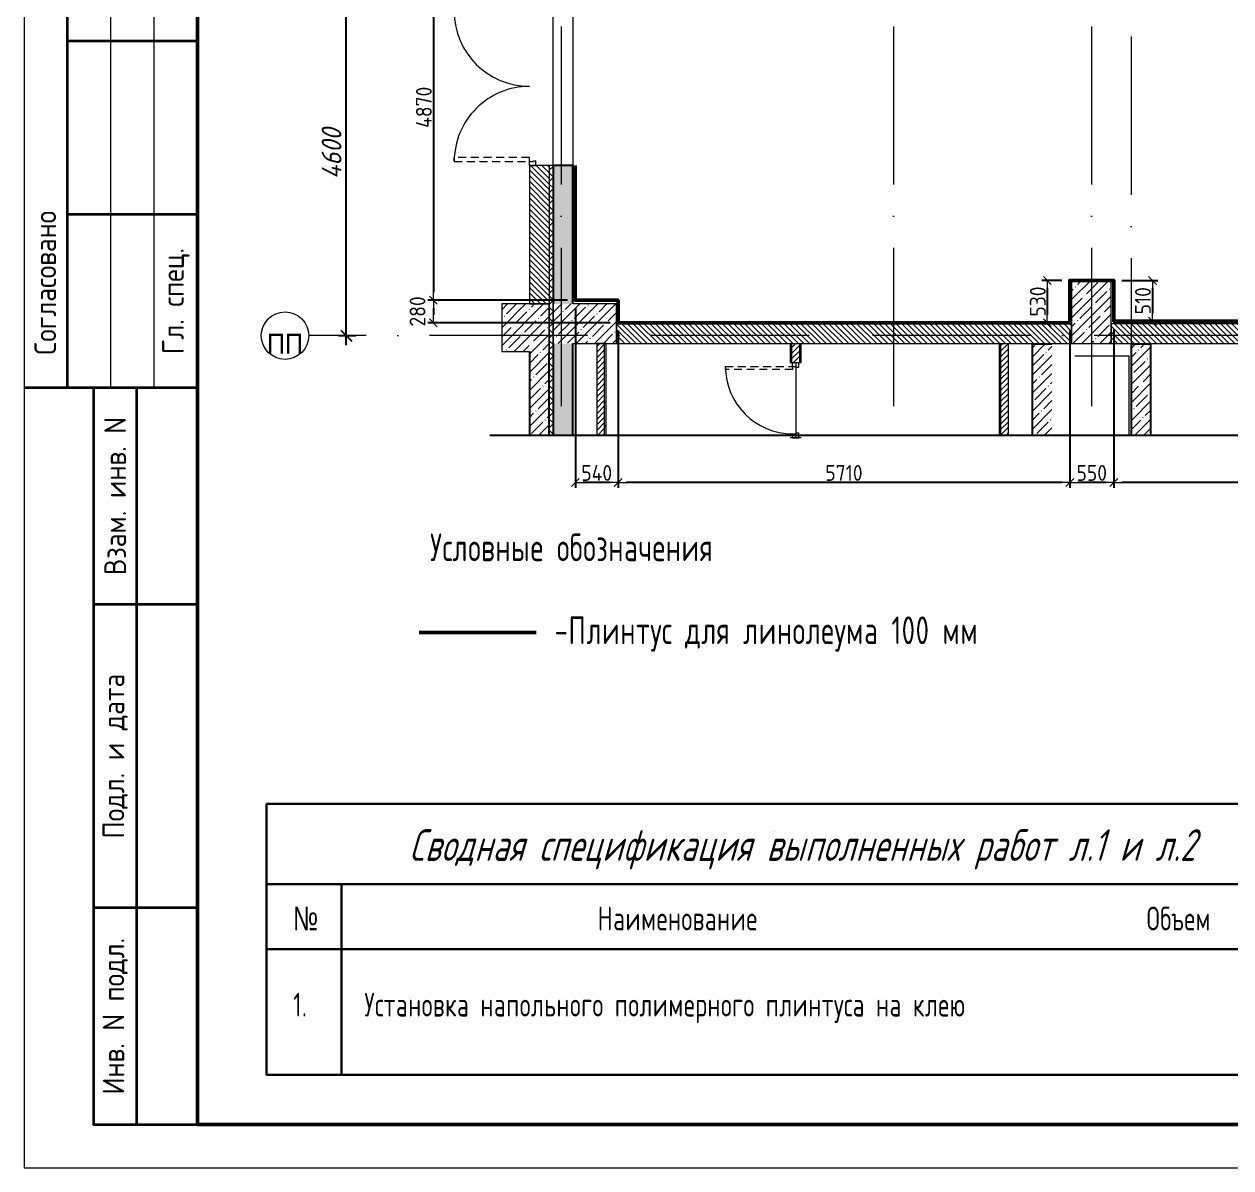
# Model space of a CAD drawing. Header units: millimetres. Extents: x 5993 to 95364, y 94667 to 143522.
# Drawn here: x 5993 to 21238, y 94667 to 109122 of the extents above; entities that cross this region are included whole.
import ezdxf
from ezdxf.enums import TextEntityAlignment as Align

# ---------------------------------------------------------------- set-up
doc = ezdxf.new("R2010")
doc.units = ezdxf.units.MM
doc.linetypes.add('200_ШТРИХ__ш1_п0_6_', pattern=[160, 100, -60])
doc.linetypes.add('50_200_ШТРИХ_1Т_ш5_п1_п1_', pattern=[1400, 1000, -200, 0, -200])
for name, color, linetype, lineweight in [('A-ANNO-DIMS', 7, 'Continuous', 9), ('A-DOOR', 7, 'Continuous', 9), ('A-DOOR-1', 7, '200_ШТРИХ__ш1_п0_6_', 9), ('A-DOOR-FRAM', 7, 'Continuous', 13), ('A-GENM', 7, 'Continuous', 9), ('A-WALL', 7, 'Continuous', 5), ('A-WALL-1', 7, 'Continuous', 50), ('A-WALL-2', 7, 'Continuous', 13), ('A-WALL-FNSH-1', 7, 'Continuous', 5), ('I-WALL', 7, 'Continuous', 5), ('S-COLS', 7, 'Continuous', 9), ('S-COLS-1', 7, 'Continuous', 5), ('Оси', 253, 'Continuous', 15), ('Оси-4', 7, 'Continuous', 20), ('Оси-5', 7, '50_200_ШТРИХ_1Т_ш5_п1_п1_', 9), ('Размеры', 7, 'Continuous', 15)]:
    doc.layers.add(name, color=color, linetype=linetype, lineweight=lineweight)
doc.layers.add('A-FLOR-1', color=7, linetype='Continuous', lineweight=5, true_color=0xc0c0c0)
doc.layers.add('I-WALL-1', color=7, linetype='Continuous', lineweight=5, true_color=0x56bc34)
doc.layers.add('Условные обозначения', color=90, linetype='Continuous')
doc.styles.add('Arial', font='arial.ttf', dxfattribs={"width": 0.9, "height": 500})
doc.styles.add('ISOCPEUR_I_3', font='isocpeui.ttf', dxfattribs={"width": 0.9, "height": 250})
doc.styles.get("Standard").update_dxf_attribs({"font": 'arial.ttf'})
doc.styles.add('СПДС', font='isocpeur.ttf', dxfattribs={"width": 0.9})
doc.dimstyles.new('ISO-2_0_0_9К_СРЕДНИЙ', dxfattribs={"dimscale": 304.8, "dimtxt": 199.196235, "dimasz": 0.459318, "dimexe": 0.393701, "dimexo": 0, "dimgap": 0, "dimtad": 1, "dimdec": 0, "dimrnd": 5, "dimzin": 0, "dimdsep": 46, "dimtxsty": 'ISOCPEUR_I_3', "dimblk1": 'OBLIQUE', "dimblk2": 'OBLIQUE', "dimsah": 1, "dimcen": 0.09, "dimdle": 0.393701, "dimazin": 0, "dimtfac": 1, "dimtdec": 4, "dimtix": 1, "dimtmove": 0, "dimatfit": 3, "dimfxl": 1, "dimtvp": 1, "dimtolj": 1, "dimtzin": 0, "dimarcsym": 2})
doc.dimstyles.new('Размера А3', dxfattribs={"dimtxt": 200, "dimasz": 100, "dimexe": 70, "dimexo": 100, "dimgap": 20, "dimtad": 1, "dimdec": 0, "dimrnd": 10, "dimzin": 0, "dimdsep": 46, "dimtxsty": 'СПДС', "dimblk": 'ARROWHEAD_6', "dimcen": 1, "dimclrd": 256, "dimclre": 256, "dimclrt": 256, "dimazin": 0, "dimtfac": 1, "dimtdec": 0, "dimtmove": 2, "dimatfit": 3, "dimfxl": 1, "dimtolj": 1, "dimtzin": 0, "dimarcsym": 0})
pattern_1 = [(45, (-37523.43, 35204.28), (-114.04925, 114.04925), []), (45, (-37409.38, 35204.28), (-114.04925, 114.04925), [201.612, -40.322, 3.353, -36.97])]
pattern_2 = [(45, (-37523.426, 35204.275), (-35.35534, 35.35534), [])]
pattern_3 = [(0, (-37523.426, 35204.275), (203.2, 50.8), [3.353, -149.047, 3.353, -149.047, -812.8]), (0, (-37523.426, 35204.275), (203.2, 50.8), [-304.8, 3.353, -301.447, 3.353, -149.047, -355.6]), (0, (-37523.426, 35204.275), (203.2, 50.8), [-762, 3.353, -98.247, 3.353, -250.647]), (120, (-37447.226, 35229.675), (-145.59409, 150.576362), [3.353, -149.047, 3.353, -149.047, -812.8]), (120, (-37447.226, 35229.675), (-145.59409, 150.576362), [-304.8, 3.353, -301.447, 3.353, -149.047, -355.6]), (120, (-37447.226, 35229.675), (-145.59409, 150.576362), [-762, 3.353, -98.247, 3.353, -250.647]), (240, (-37421.826, 35331.275), (-57.60591, -201.376362), [3.353, -149.047, 3.353, -149.047, -812.8]), (240, (-37421.826, 35331.275), (-57.60591, -201.376362), [-304.8, 3.353, -301.447, 3.353, -149.047, -355.6]), (240, (-37421.826, 35331.275), (-57.60591, -201.376362), [-762, 3.353, -98.247, 3.353, -250.647])]
pattern_4 = [(135, (-37523.426, 35204.275), (-35.35534, -35.35534), [])]

# ---------------------------------------------------------------- blocks, each defined once
blk = doc.blocks.new('110_Дверь_СКБ_2Ст - СОШ_Д-22_1_Дв_2000x2100h_Физкультурный зал_ Зал для хореографии_ Снарядная_ Инвентарная-25959583-АР1_Маркировочный план 1 этажа копия 1')
at = {"layer": 'A-DOOR'}
for centre, start, end in [((-937.5, 125), 360, 90), ((962.5, 125), 90, 180)]:
    blk.add_arc(centre, 950, start, end, dxfattribs=at)
at = {"layer": 'A-DOOR-1'}
for p, q in [((-937.5, 1075), (-887.5, 1075)), ((-937.5, 1075), (-937.5, 125)), ((-887.5, 125), (-887.5, 1075)), ((962.5, 1075), (912.5, 1075)), ((912.5, 125), (912.5, 1075)), ((962.5, 1075), (962.5, 125)), ((-937.5, 125), (-887.5, 125)), ((962.5, 125), (912.5, 125))]:
    blk.add_line(p, q, dxfattribs=at)
at = {"layer": 'A-DOOR-FRAM'}
for p, q in [((-987.5, 125), (-987.5, 45)), ((-987.5, 125), (-937.5, 125)), ((-987.5, 45), (-927.5, 45)), ((-937.5, 125), (-937.5, 75)), ((-927.5, 75), (-937.5, 75)), ((-927.5, 75), (-927.5, 45)), ((952.5, 75), (952.5, 45)), ((962.5, 75), (952.5, 75)), ((952.5, 45), (1012.5, 45)), ((962.5, 125), (962.5, 75)), ((962.5, 125), (1012.5, 125)), ((1012.5, 125), (1012.5, 45))]:
    blk.add_line(p, q, dxfattribs=at)
blk = doc.blocks.new('110_Дверь_СКБ_1Ст1 - СОШ_Д-24_Дв_950x2100h_С_У и душ в комнате инструктора_ С_У медблока_ С_У персонала пищеблок-25939817-АР1_Маркировочный план 1 этажа копия 1')
at = {"layer": 'A-DOOR'}
blk.add_arc((437.5, 40), 850, 90, 180, dxfattribs=at)
at = {"layer": 'A-DOOR-1'}
for p, q in [((437.5, 890), (397.5, 890)), ((397.5, 40), (397.5, 890)), ((437.5, 890), (437.5, 40)), ((437.5, 40), (397.5, 40))]:
    blk.add_line(p, q, dxfattribs=at)
at = {"layer": 'A-DOOR-FRAM'}
for p, q in [((-462.5, 40), (-462.5, -40)), ((-462.5, 40), (-412.5, 40)), ((-412.5, 40), (-412.5, 0)), ((-402.5, 0), (-412.5, 0)), ((-402.5, 0), (-402.5, -40)), ((427.5, 0), (427.5, -40)), ((437.5, 0), (427.5, 0)), ((437.5, 40), (437.5, 0)), ((437.5, 40), (487.5, 40)), ((487.5, 40), (487.5, -40)), ((-462.5, -40), (-402.5, -40)), ((427.5, -40), (487.5, -40))]:
    blk.add_line(p, q, dxfattribs=at)
blk = doc.blocks.new('АР_Перемычка1 - АР_Перемычка-25959567-АР1_Маркировочный план 1 этажа копия 1')
at = {"layer": 'A-GENM'}
blk.add_line((-400, -125), (-393, -125), dxfattribs=at)
blk = doc.blocks.new('Ось сетки - Круг_Ø6_00__ISO-2_5_0_9K_-17386508-АР1_Маркировочный план 1 этажа копия 1')
at = {"layer": 'Оси-4'}
blk.add_circle((0, 0), 3, dxfattribs=at)
blk = doc.blocks.new('_Oblique')
at = {"color": 0, "linetype": 'ByBlock', "lineweight": -2}
blk.add_line((-0.5, -0.5), (0.5, 0.5), dxfattribs=at)
blk = doc.blocks.new('*D4080')
at = {"layer": 'A-ANNO-DIMS', "color": 0, "lineweight": -2, "transparency": 16777216}
for p, q in [((9964, 109785), (10183, 109785)), ((10063, 105065), (10063, 109905)), ((9964, 105185), (10183, 105185))]:
    blk.add_line(p, q, dxfattribs=at)
at = {"layer": 'Defpoints', "color": 0, "lineweight": -2, "transparency": 16777216}
for p in [(9964, 109785), (10063, 109785), (9964, 105185)]:
    blk.add_point(p, dxfattribs=at)
at = {"layer": 'A-ANNO-DIMS', "color": 0, "lineweight": -2, "transparency": 16777216, "xscale": 140, "yscale": 140, "zscale": 140}
for p, rotation in [((10063, 109785), 90), ((10063, 105185), 270)]:
    blk.add_blockref('_Oblique', p, dxfattribs=dict(at, rotation=rotation))
at = {"layer": 'A-ANNO-DIMS', "color": 0, "transparency": 16777216, "insert": (9877, 107485), "char_height": 250, "attachment_point": 5, "rotation": 90, "style": 'ISOCPEUR_I_3'}
blk.add_mtext('\\A1;4600', dxfattribs=at)
blk = doc.blocks.new('*U61')
at = {"lineweight": 0}
blk.add_lwpolyline([(-415, -5), (5, -5), (5, 292), (-415, 292)], close=True, dxfattribs=at)
at = {"color": 0, "linetype": 'Continuous', "lineweight": 50}
blk.add_lwpolyline([(-395, 287), (0, 287), (0, 0), (-395, 0)], close=True, dxfattribs=at)
at = {"lineweight": 35}
for points in [[(-410, 85), (-410, 150)], [(-395, 125), (-410, 125)], [(-395, 105), (-410, 105)], [(-395, 85), (-415, 85)], [(-395, 85), (-407, 85), (-407, 0), (-395, 0)], [(-402, 0), (-402, 85)], [(-395, 60), (-407, 60)], [(-395, 25), (-407, 25)]]:
    blk.add_lwpolyline(points, dxfattribs=at)
at = {"lineweight": 18}
for points in [[(-405, 85), (-405, 150)], [(-400, 85), (-400, 150)]]:
    blk.add_lwpolyline(points, dxfattribs=at)
at = {"lineweight": -2, "char_height": 2.5, "attachment_point": 5, "rotation": 90, "style": 'СПДС'}
for s, insert, width in [('Согласовано', (-412.56, 97.1), 19.9913), ('Гл. спец.', (-397.5, 95), 19.9913), ('Взам. инв. N', (-404.5, 72.5), 24.9913), ('Подл. и дата', (-404.5, 42.5), 34.9913), ('Инв. N подл.', (-404.5, 12.5), 24.9913)]:
    blk.add_mtext(s, dxfattribs=dict(at, insert=insert, width=width))
at = {"lineweight": 30, "width": 0.9, "flags": 104}
blk.add_attdef('ШАПКА', text='', height=3, dxfattribs=at).set_placement((-135, 281), align=Align.MIDDLE_CENTER)
at = {"style": 'СПДС'}
for tag, height, p in [('ШИФР_ПРОЕКТА', 4, (-60, 50)), ('НАИМЕНОВАНИЕ_ОБЪЕКТА', 2.5, (-85, 25)), ('НАИМЕНОВАНИЕ_ОБЪЕКТА2', 2.5, (-85, 20)), ('СТАДИЯ', 4, (-42.5, 20)), ('ЛИСТ_первый', 4, (-27.5, 20)), ('ЛИСТОВ', 4, (-10, 20)), ('НАИМЕНОВАНИЕ_ЧЕРТЕЖА1', 2.5, (-85, 10)), ('ОРГАНИЗАЦИЯ_РАЗРАБОТЧИК1', 4, (-25, 8.09)), ('НАИМЕНОВАНИЕ_ЧЕРТЕЖА2', 2.5, (-85, 5))]:
    blk.add_attdef(tag, text='', height=height, dxfattribs=at).set_placement(p, align=Align.MIDDLE_CENTER)
for tag, p in [('РАЗРАБОТЧИК', (-163.97, 27.5)), ('РУК.ГРУППЫ', (-163.97, 22.5))]:
    blk.add_attdef(tag, text='', height=2.5, dxfattribs=at).set_placement(p, align=Align.MIDDLE_LEFT)
at = {"style": 'СПДС', "width": 0.9}
for p in [(-129.65, 26.37), (-129.65, 21.37)]:
    blk.add_attdef('ДАТА', p, '', height=2.3, dxfattribs=at)
blk = doc.blocks.new('ARROWHEAD_6')
at = {"color": 0, "linetype": 'Continuous'}
for p, q in [((0, 0), (-1, 0)), ((-0.5, -0.5), (0.5, 0.5))]:
    blk.add_line(p, q, dxfattribs=at)
blk = doc.blocks.new('*D4093')
at = {"layer": 'Defpoints', "color": 0, "lineweight": -2, "transparency": 16777216}
for p in [(12957, 110508), (11163, 105633), (12957, 105633)]:
    blk.add_point(p, dxfattribs=at)
at = {"layer": 'Размеры', "lineweight": -2, "transparency": 16777216}
for p, q in [((12857, 110508), (11093, 110508)), ((11163, 110408), (11163, 105733)), ((12857, 105633), (11093, 105633))]:
    blk.add_line(p, q, dxfattribs=at)
at = {"layer": 'Размеры', "lineweight": -2, "transparency": 16777216, "xscale": 100, "yscale": 100, "zscale": 100}
for p, rotation in [((11163, 110508), 90), ((11163, 105633), 270)]:
    blk.add_blockref('ARROWHEAD_6', p, dxfattribs=dict(at, rotation=rotation))
at = {"layer": 'Размеры', "lineweight": -2, "transparency": 16777216, "insert": (11043, 108071), "char_height": 200, "attachment_point": 5, "rotation": 90, "style": 'СПДС'}
blk.add_mtext('\\A1;4870', dxfattribs=at)
blk = doc.blocks.new('*D4094')
at = {"layer": 'Defpoints', "color": 0, "lineweight": -2, "transparency": 16777216}
for p in [(12957, 105633), (11163, 105348), (13497, 105348)]:
    blk.add_point(p, dxfattribs=at)
at = {"layer": 'Размеры', "lineweight": -2, "transparency": 16777216}
for p, q in [((12857, 105633), (11093, 105633)), ((11163, 105533), (11163, 105448)), ((13397, 105348), (11093, 105348))]:
    blk.add_line(p, q, dxfattribs=at)
at = {"layer": 'Размеры', "lineweight": -2, "transparency": 16777216, "xscale": 100, "yscale": 100, "zscale": 100}
for p, rotation in [((11163, 105633), 90), ((11163, 105348), 270)]:
    blk.add_blockref('ARROWHEAD_6', p, dxfattribs=dict(at, rotation=rotation))
at = {"layer": 'Размеры', "lineweight": -2, "transparency": 16777216, "insert": (10963, 105491), "char_height": 200, "attachment_point": 5, "rotation": 90, "style": 'СПДС'}
blk.add_mtext('\\A1;280', dxfattribs=at)
blk = doc.blocks.new('*D4120')
at = {"layer": 'Defpoints', "color": 0, "lineweight": -2, "transparency": 16777216}
for p in [(19759, 105368), (25179, 105368), (19759, 103330)]:
    blk.add_point(p, dxfattribs=at)
at = {"layer": 'Размеры', "lineweight": -2, "transparency": 16777216}
for p, q in [((19759, 105268), (19759, 103260)), ((25179, 105268), (25179, 103260)), ((25079, 103330), (19859, 103330))]:
    blk.add_line(p, q, dxfattribs=at)
at = {"layer": 'Размеры', "lineweight": -2, "transparency": 16777216, "xscale": 100, "yscale": 100, "zscale": 100, "rotation": 180}
blk.add_blockref('ARROWHEAD_6', (19759, 103330), dxfattribs=at)
at = {"layer": 'Размеры', "lineweight": -2, "transparency": 16777216, "xscale": 100, "yscale": 100, "zscale": 100}
blk.add_blockref('ARROWHEAD_6', (25179, 103330), dxfattribs=at)
at = {"layer": 'Размеры', "lineweight": -2, "transparency": 16777216, "insert": (22469, 103450), "char_height": 200, "attachment_point": 5, "style": 'СПДС'}
blk.add_mtext('\\A1;5420', dxfattribs=at)
blk = doc.blocks.new('*D4121')
at = {"layer": 'Defpoints', "color": 0, "lineweight": -2, "transparency": 16777216}
for p in [(19204, 105348), (19759, 105368), (19204, 103330)]:
    blk.add_point(p, dxfattribs=at)
at = {"layer": 'Размеры', "lineweight": -2, "transparency": 16777216}
for p, q in [((19204, 105248), (19204, 103260)), ((19759, 105268), (19759, 103260)), ((19659, 103330), (19304, 103330))]:
    blk.add_line(p, q, dxfattribs=at)
at = {"layer": 'Размеры', "lineweight": -2, "transparency": 16777216, "xscale": 100, "yscale": 100, "zscale": 100, "rotation": 180}
blk.add_blockref('ARROWHEAD_6', (19204, 103330), dxfattribs=at)
at = {"layer": 'Размеры', "lineweight": -2, "transparency": 16777216, "xscale": 100, "yscale": 100, "zscale": 100}
blk.add_blockref('ARROWHEAD_6', (19759, 103330), dxfattribs=at)
at = {"layer": 'Размеры', "lineweight": -2, "transparency": 16777216, "insert": (19481, 103450), "char_height": 200, "attachment_point": 5, "style": 'СПДС'}
blk.add_mtext('\\A1;550', dxfattribs=at)
blk = doc.blocks.new('*D4122')
at = {"layer": 'Defpoints', "color": 0, "lineweight": -2, "transparency": 16777216}
for p in [(13497, 105348), (19204, 105348), (13497, 103330)]:
    blk.add_point(p, dxfattribs=at)
at = {"layer": 'Размеры', "lineweight": -2, "transparency": 16777216}
for p, q in [((13497, 105248), (13497, 103260)), ((19204, 105248), (19204, 103260)), ((19104, 103330), (13597, 103330))]:
    blk.add_line(p, q, dxfattribs=at)
at = {"layer": 'Размеры', "lineweight": -2, "transparency": 16777216, "xscale": 100, "yscale": 100, "zscale": 100, "rotation": 180}
blk.add_blockref('ARROWHEAD_6', (13497, 103330), dxfattribs=at)
at = {"layer": 'Размеры', "lineweight": -2, "transparency": 16777216, "xscale": 100, "yscale": 100, "zscale": 100}
blk.add_blockref('ARROWHEAD_6', (19204, 103330), dxfattribs=at)
at = {"layer": 'Размеры', "lineweight": -2, "transparency": 16777216, "insert": (16350, 103450), "char_height": 200, "attachment_point": 5, "style": 'СПДС'}
blk.add_mtext('\\A1;5710', dxfattribs=at)
blk = doc.blocks.new('*D4123')
at = {"layer": 'Defpoints', "color": 0, "lineweight": -2, "transparency": 16777216}
for p in [(12957, 105633), (13497, 105348), (12957, 103330)]:
    blk.add_point(p, dxfattribs=at)
at = {"layer": 'Размеры', "lineweight": -2, "transparency": 16777216}
for p, q in [((12957, 105533), (12957, 103260)), ((13497, 105248), (13497, 103260)), ((13397, 103330), (13057, 103330))]:
    blk.add_line(p, q, dxfattribs=at)
at = {"layer": 'Размеры', "lineweight": -2, "transparency": 16777216, "xscale": 100, "yscale": 100, "zscale": 100, "rotation": 180}
blk.add_blockref('ARROWHEAD_6', (12957, 103330), dxfattribs=at)
at = {"layer": 'Размеры', "lineweight": -2, "transparency": 16777216, "xscale": 100, "yscale": 100, "zscale": 100}
blk.add_blockref('ARROWHEAD_6', (13497, 103330), dxfattribs=at)
at = {"layer": 'Размеры', "lineweight": -2, "transparency": 16777216, "insert": (13227, 103450), "char_height": 200, "attachment_point": 5, "style": 'СПДС'}
blk.add_mtext('\\A1;540', dxfattribs=at)
blk = doc.blocks.new('*D4143')
at = {"layer": 'Defpoints', "color": 0, "lineweight": -2, "transparency": 16777216}
for p in [(19759, 105883), (19759, 105368), (20247, 105368)]:
    blk.add_point(p, dxfattribs=at)
at = {"layer": 'Размеры', "lineweight": -2, "transparency": 16777216}
for p, q in [((19859, 105883), (20317, 105883)), ((20247, 105783), (20247, 105468)), ((19859, 105368), (20317, 105368))]:
    blk.add_line(p, q, dxfattribs=at)
at = {"layer": 'Размеры', "lineweight": -2, "transparency": 16777216, "xscale": 100, "yscale": 100, "zscale": 100}
for p, rotation in [((20247, 105883), 90), ((20247, 105368), 270)]:
    blk.add_blockref('ARROWHEAD_6', p, dxfattribs=dict(at, rotation=rotation))
at = {"layer": 'Размеры', "lineweight": -2, "transparency": 16777216, "insert": (20127, 105626), "char_height": 200, "attachment_point": 5, "rotation": 90, "style": 'СПДС'}
blk.add_mtext('\\A1;510', dxfattribs=at)
blk = doc.blocks.new('*D4144')
at = {"layer": 'Defpoints', "color": 0, "lineweight": -2, "transparency": 16777216}
for p in [(19204, 105883), (18919, 105348), (19204, 105348)]:
    blk.add_point(p, dxfattribs=at)
at = {"layer": 'Размеры', "lineweight": -2, "transparency": 16777216}
for p, q in [((19104, 105883), (18849, 105883)), ((18919, 105783), (18919, 105448)), ((19104, 105348), (18849, 105348))]:
    blk.add_line(p, q, dxfattribs=at)
at = {"layer": 'Размеры', "lineweight": -2, "transparency": 16777216, "xscale": 100, "yscale": 100, "zscale": 100}
for p, rotation in [((18919, 105883), 90), ((18919, 105348), 270)]:
    blk.add_blockref('ARROWHEAD_6', p, dxfattribs=dict(at, rotation=rotation))
at = {"layer": 'Размеры', "lineweight": -2, "transparency": 16777216, "insert": (18799, 105616), "char_height": 200, "attachment_point": 5, "rotation": 90, "style": 'СПДС'}
blk.add_mtext('\\A1;530', dxfattribs=at)

msp = doc.modelspace()

# ---------------------------------------------------------------- hatches: boundary and pattern name
at = {"layer": 'A-WALL'}
h = msp.add_hatch(dxfattribs=at)
h.set_pattern_fill('FP_1', color=256, style=0, pattern_type=2)
h.set_pattern_definition(pattern_1)
h.paths.add_polyline_path([(12926.6, 105585), (12926.6, 107335.3), (12676.6, 107335.3), (12676.6, 105585)])
h.paths.add_polyline_path([(12676.6, 109335.3), (12926.6, 109335.3), (12926.6, 110535.3), (12676.6, 110535.3)])
h.paths.add_polyline_path([(12926.6, 111035.3), (12926.6, 116885.3), (12676.6, 116885.3), (12676.6, 111035.3), (12889.8, 111035.3)])
h.paths.add_polyline_path([(12676.6, 117385.3), (12926.6, 117385.3), (12926.6, 120385.3), (12676.6, 120385.3), (12676.6, 117558.8)])
h.paths.add_polyline_path([(12926.6, 105085), (12676.6, 105085), (12676.6, 103924.1), (12926.6, 103924.1)])
h = msp.add_hatch(dxfattribs=at)
h.set_pattern_fill('FP_1', color=256, style=0, pattern_type=2)
h.set_pattern_definition(pattern_1)
h.paths.add_polyline_path([(18726.6, 105075.3), (18726.6, 103924.1), (18976.6, 103924.1), (18976.6, 105075.3)])
h = msp.add_hatch(dxfattribs=at)
h.set_pattern_fill('FP_1', color=256, style=0, pattern_type=2)
h.set_pattern_definition(pattern_1)
h.paths.add_polyline_path([(19976.6, 103924.1), (19976.6, 105075.3), (20226.6, 105075.3), (20226.6, 103924.1)])
h = msp.add_hatch(dxfattribs=at)
h.set_pattern_fill('FP_1', color=256, style=0, pattern_type=2)
h.set_pattern_definition(pattern_1)
h.paths.add_polyline_path([(12626.6, 104985), (12376.6, 104985), (12376.6, 103924.1), (12626.6, 103924.1)])
at = {"layer": 'I-WALL'}
h = msp.add_hatch(dxfattribs=at)
h.set_pattern_fill('FP_2', color=256, style=0, pattern_type=2)
h.set_pattern_definition(pattern_4)
h.paths.add_polyline_path([(12376.6, 105585), (12626.6, 105585), (12626.6, 107335.3), (12376.6, 107335.3), (12376.6, 106322.4)])
h.paths.add_polyline_path([(12626.6, 109335.3), (12626.6, 110435), (12376.6, 110435), (12376.6, 109335.3)])
h.paths.add_polyline_path([(12376.6, 111035), (12626.6, 111035), (12626.6, 116785.3), (12376.6, 116785.3), (12376.6, 111940.6)])
h.paths.add_polyline_path([(12376.6, 117385.3), (12626.6, 117385.3), (12626.6, 120285), (12376.6, 120285), (12376.6, 117558.8)])
h = msp.add_hatch(dxfattribs=at)
h.set_pattern_fill('FP_31', color=256, style=0, pattern_type=2)
h.set_pattern_definition([(45, (-37523.43, 35204.28), (-70.71068, 70.71068), []), (135, (-37523.43, 35204.28), (-70.71068, -70.71068), [])])
h.paths.add_polyline_path([(12626.6, 107335.3), (12626.6, 103924.1), (12676.6, 103924.1), (12676.6, 107335.3)])
h = msp.add_hatch(dxfattribs=at)
h.set_pattern_fill('FP_2', color=256, style=0, pattern_type=2)
h.set_pattern_definition(pattern_4)
h.paths.add_polyline_path([(20226.6, 105085), (20226.6, 105335), (19726.6, 105335), (19726.6, 105085)])
h.paths.add_polyline_path([(18309.5, 105085), (19226.6, 105085), (19226.6, 105335), (13476.6, 105335), (13476.6, 105085), (15811.5, 105085)])
h = msp.add_hatch(dxfattribs=at)
h.set_pattern_fill('FP_2', color=256, style=0, pattern_type=2)
h.set_pattern_definition(pattern_4)
h.paths.add_polyline_path([(33951.6, 105085), (34201.6, 105085), (34201.6, 105335), (31676.6, 105335), (31676.6, 105085), (31722.3, 105085)])
h.paths.add_polyline_path([(31176.6, 105085), (31176.6, 105335), (28986.6, 105335), (28986.6, 105085), (30158.3, 105085)])
h.paths.add_polyline_path([(26722.5, 105085), (26986.6, 105085), (26986.6, 105335), (25726.6, 105335), (25726.6, 105085)])
h.paths.add_polyline_path([(25226.6, 105085), (25226.6, 105335), (20226.6, 105335), (20226.6, 105085), (25055.9, 105085)])
h = msp.add_hatch(dxfattribs=at)
h.set_pattern_fill('FP_3', color=256, style=0, pattern_type=2)
h.set_pattern_definition(pattern_2)
h.paths.add_polyline_path([(13226.6, 103924.1), (13226.6, 105085), (13326.6, 105085), (13326.6, 103924.1)])
h = msp.add_hatch(dxfattribs=at)
h.set_pattern_fill('FP_3', color=256, style=0, pattern_type=2)
h.set_pattern_definition(pattern_2)
h.paths.add_polyline_path([(15691.5, 104845.3), (15791.5, 104845.3), (15791.5, 105085), (15691.5, 105085)])
h = msp.add_hatch(dxfattribs=at)
h.set_pattern_fill('FP_3', color=256, style=0, pattern_type=2)
h.set_pattern_definition(pattern_2)
h.paths.add_polyline_path([(18429.5, 105085), (18329.5, 105085), (18329.5, 103924.1), (18429.5, 103924.1)])
at = {"layer": 'I-WALL-1'}
h = msp.add_hatch(dxfattribs=at)
h.set_pattern_fill('FP_4', color=256, style=0, pattern_type=2)
h.set_pattern_definition(pattern_3)
h.paths.add_polyline_path([(13326.6, 103924.1), (13326.6, 105085), (13346.6, 105085), (13346.6, 103924.1)])
h = msp.add_hatch(dxfattribs=at)
h.set_pattern_fill('FP_4', color=256, style=0, pattern_type=2)
h.set_pattern_definition(pattern_3)
h.paths.add_polyline_path([(15691.5, 104845.3), (15691.5, 105085), (15671.5, 105085), (15671.5, 104845.3)])
h = msp.add_hatch(dxfattribs=at)
h.set_pattern_fill('FP_4', color=256, style=0, pattern_type=2)
h.set_pattern_definition(pattern_3)
h.paths.add_polyline_path([(15811.5, 104845.3), (15811.5, 105085), (15791.5, 105085), (15791.5, 104845.3)])
h = msp.add_hatch(dxfattribs=at)
h.set_pattern_fill('FP_4', color=256, style=0, pattern_type=2)
h.set_pattern_definition(pattern_3)
h.paths.add_polyline_path([(18309.5, 103924.1), (18309.5, 105085), (18329.5, 105085), (18329.5, 103924.1)])
at = {"layer": 'S-COLS'}
h = msp.add_hatch(dxfattribs=at)
h.set_pattern_fill('FP_1', color=256, style=0, pattern_type=2)
h.set_pattern_definition(pattern_1)
h.paths.add_polyline_path([(19726.6, 105085), (19726.6, 105885), (19226.6, 105885), (19226.6, 105085)])
h = msp.add_hatch(dxfattribs=at)
h.set_pattern_fill('FP_1', color=256, style=0, pattern_type=2)
h.set_pattern_definition(pattern_1)
h.paths.add_polyline_path([(12376.6, 104985), (12626.6, 104985), (12626.6, 105585), (12026.6, 105585), (12026.6, 104985)])
h = msp.add_hatch(dxfattribs=at)
h.set_pattern_fill('FP_1', color=256, style=0, pattern_type=2)
h.set_pattern_definition(pattern_1)
h.paths.add_polyline_path([(12926.6, 105085), (13476.6, 105085), (13476.6, 105585), (12676.6, 105585), (12676.6, 105085)])

# ---------------------------------------------------------------- linework, layer by layer
at = {"layer": 'A-FLOR-1'}
for p, q in [((20226.6, 105085), (20226.6, 105075.3)), ((19268.6, 104928.2), (19948.6, 104928.2)), ((19948.6, 104928.2), (19948.6, 103924.1)), ((15741.5, 104845.3), (15741.5, 103895.3))]:
    msp.add_line(p, q, dxfattribs=at)
at = {"layer": 'A-WALL'}
for p, q in [((12676.6, 107335.3), (12676.6, 109335.3)), ((12926.6, 109335.3), (12926.6, 107335.3)), ((13476.6, 105335), (13476.6, 105085)), ((19226.6, 105085), (19226.6, 105335)), ((19726.6, 105335), (19726.6, 105085)), ((13326.6, 103924.1), (13326.6, 105085)), ((15691.5, 104845.3), (15691.5, 105085)), ((15791.5, 104845.3), (15791.5, 105085)), ((18329.5, 105085), (18329.5, 103924.1))]:
    msp.add_line(p, q, dxfattribs=at)
at = {"layer": 'A-WALL-1', "lineweight": 25}
for p, q in [((12926.6, 107335.3), (12676.6, 107335.3)), ((12676.6, 107335.3), (12676.6, 105585)), ((12926.6, 105585), (12926.6, 107335.3)), ((12676.6, 105085), (12676.6, 103924.1)), ((12926.6, 103924.1), (12926.6, 105085)), ((18726.6, 105075.3), (18726.6, 103924.1)), ((18976.6, 105075.3), (18726.6, 105075.3)), ((20226.6, 105075.3), (19976.6, 105075.3)), ((19976.6, 105075.3), (19976.6, 103924.1)), ((20226.6, 103924.1), (20226.6, 105075.3)), ((12376.6, 104985), (12376.6, 103924.1)), ((12626.6, 103924.1), (12626.6, 104985))]:
    msp.add_line(p, q, dxfattribs=at)
at = {"layer": 'A-WALL-2'}
for p, q in [((12676.6, 107335.3), (12376.6, 107335.3)), ((12376.6, 107335.3), (12376.6, 105585)), ((12626.6, 107335.3), (12626.6, 103924.1)), ((12376.6, 105585), (12626.6, 105585)), ((12676.6, 105085), (12676.6, 105585)), ((19226.6, 105335), (13476.6, 105335)), ((25226.6, 105335), (19726.6, 105335)), ((13476.6, 105085), (19226.6, 105085)), ((19726.6, 105085), (25226.6, 105085))]:
    msp.add_line(p, q, dxfattribs=at)
at = {"layer": 'A-WALL-FNSH-1'}
for p, q in [((13226.6, 105085), (13226.6, 103924.1)), ((13346.6, 105085), (13226.6, 105085)), ((13346.6, 103924.1), (13346.6, 105085)), ((15671.5, 105085), (15671.5, 104845.3)), ((15811.5, 104845.3), (15811.5, 105085)), ((18309.5, 105085), (18309.5, 103924.1)), ((18429.5, 103924.1), (18429.5, 105085)), ((15671.5, 104845.3), (15811.5, 104845.3)), ((15811.5, 103895.3), (15671.5, 103895.3))]:
    msp.add_line(p, q, dxfattribs=at)
at = {"layer": 'S-COLS'}
for p, q in [((13476.6, 105085), (13476.6, 105335)), ((19226.6, 105335), (19226.6, 105085)), ((19726.6, 105085), (19726.6, 105335))]:
    msp.add_line(p, q, dxfattribs=at)
at = {"layer": 'S-COLS-1'}
for p, q in [((19226.6, 105885), (19226.6, 105335)), ((19726.6, 105885), (19226.6, 105885)), ((19726.6, 105335), (19726.6, 105885)), ((12626.6, 105585), (12026.6, 105585)), ((12026.6, 105585), (12026.6, 104985)), ((12626.6, 104985), (12626.6, 105585)), ((12676.6, 105585), (12676.6, 105085)), ((13476.6, 105585), (12926.6, 105585)), ((13476.6, 105335), (13476.6, 105585)), ((12926.6, 105085), (13476.6, 105085)), ((19226.6, 105085), (19726.6, 105085)), ((12026.6, 104985), (12376.6, 104985))]:
    msp.add_line(p, q, dxfattribs=at)
at = {"layer": 'Оси-5', "color": 253, "lineweight": 15, "ltscale": 2}
for p, q in [((12776.6, 123093.8), (12776.6, 103924.1)), ((16976.6, 123093.8), (16976.6, 103924.1)), ((19476.6, 123093.8), (19476.6, 103924.1)), ((19976.6, 122965), (19976.6, 103924.1)), ((38313.1, 105185.3), (9589.1, 105185.3))]:
    msp.add_line(p, q, dxfattribs=at)
at = {"layer": 'Размеры', "color": 0, "lineweight": -2}
msp.add_line((24882, 103924.1), (11876.6, 103924.1), dxfattribs=at)
at = {"layer": 'Размеры', "color": 0, "lineweight": 30}
for p, q in [((9056.6, 98251.1), (25819.3, 98251.1)), ((10004.2, 98251.1), (10004.2, 95843.7)), ((9056.6, 97432.9), (25819.3, 97432.9))]:
    msp.add_line(p, q, dxfattribs=at)
at = {"layer": 'Размеры', "color": 1, "lineweight": 50}
msp.add_lwpolyline([(26987.9, 105343.3), (25748.6, 105343.3), (25748.6, 105903.3), (25178.6, 105903.3), (25178.6, 105368.3), (19758.6, 105368.3), (19758.6, 105883.3), (19203.6, 105883.3), (19203.6, 105348.3), (13496.6, 105348.3), (13496.6, 105633.3), (12956.6, 105633.3), (12956.6, 107333.4)], dxfattribs=at)
at = {"layer": 'Размеры', "color": 0, "lineweight": 30}
msp.add_lwpolyline([(9056.6, 99268.4), (25819.3, 99268.4), (25819.3, 95843.7), (9056.6, 95843.7)], close=True, dxfattribs=at)

# ---------------------------------------------------------------- block references
at = {"xscale": 109.5463933164593, "yscale": 109.5463933164593, "zscale": 109.5463933164593}
msp.add_blockref('*U61', (51454.9, 95215.1), dxfattribs=at)
at = {"layer": 'A-DOOR'}
for name, p, rotation in [('110_Дверь_СКБ_2Ст - СОШ_Д-22_1_Дв_2000x2100h_Физкультурный зал_ Зал для хореографии_ Снарядная_ Инвентарная-25959583-АР1_Маркировочный план 1 этажа копия 1', (12501.6, 108322.8), 89.9999999999999), ('110_Дверь_СКБ_1Ст1 - СОШ_Д-24_Дв_950x2100h_С_У и душ в комнате инструктора_ С_У медблока_ С_У персонала пищеблок-25939817-АР1_Маркировочный план 1 этажа копия 1', (15741.5, 104357.8), 89.99999999999982)]:
    msp.add_blockref(name, p, dxfattribs=dict(at, rotation=rotation))
at = {"layer": 'A-GENM', "rotation": 89.9999999999999}
msp.add_blockref('АР_Перемычка1 - АР_Перемычка-25959567-АР1_Маркировочный план 1 этажа копия 1', (12501.6, 107335.3), dxfattribs=at)
at = {"layer": 'Оси-4', "xscale": 99.99999999999993, "yscale": 99.99999999999993, "zscale": 99.99999999999993, "rotation": 89.99999999999982}
msp.add_blockref('Ось сетки - Круг_Ø6_00__ISO-2_5_0_9K_-17386508-АР1_Маркировочный план 1 этажа копия 1', (9289.1, 105185.3), dxfattribs=at)

# ---------------------------------------------------------------- texts
at = {"layer": 'Оси', "color": 0, "lineweight": 25, "insert": (9289, 105083.9), "char_height": 250, "width": 458.1, "attachment_point": 5, "line_spacing_factor": 0.936439, "style": 'Arial'}
msp.add_mtext('\\pxqc,t4.572,9.144,13.716,18.288,22.86,27.432,32.004,36.576,41.148,45.72,50.292,54.864,59.436,64.008,68.58,73.152,77.724,82.296,86.868,91.44,96.012,100.584,105.156,109.728,114.3,118.872,123.444,128.016,132.588,137.16,141.732,146.304;{ПП}', dxfattribs=at)
at = {"layer": 'Размеры', "color": 1, "lineweight": 13, "attachment_point": 1, "style": 'СПДС'}
for s, width, gutter_width, insert, char_height in [('\\pxi-3,l4,t4;{\\fISOCPEUR|b1|i0|c204|p34;\\W0.7;\\T1.05;\\C0;Условные обозначения}', 10131.804, 16.3, (10772.3, 102684.3), 350), ('\\pxi-3,l4,t4;{\\fISOCPEUR|b1|i0|c204|p34;\\Q16;\\W0.7;\\T1.05;\\C0;Сводная спецификация выполненных работ л.1 и л.2}', 15360.464, 12.5, (10458.8, 98947.2), 400), ('\\pxi-3,l4,t4;{\\fArial|b0|i0|c204|p34;\\W0.7;\\T1.05;\\C0;№^I\\fISOCPEUR|b0|i0|c204|p34;                     Наименование                                   Объем}', 19799.587, 12.5, (9092.3, 97968.5), 300), ('\\pxi-3,l4,sm1.5,t4;{\\fISOCPEUR|b0|i0|c204|p34;\\W0.7;\\T1.05;\\C0;1.^IУстановка напольного полимерного плинтуса на клею}', 13672.122, 12.5, (9092.3, 96880.2), 300)]:
    msp.add_mtext_dynamic_manual_height_columns(s, width=width, gutter_width=gutter_width, heights=[0], dxfattribs=dict(at, insert=insert, char_height=char_height))
at = {"layer": 'Условные обозначения', "color": 18, "true_color": 0x000000, "insert": (15472.2, 98920.8), "char_height": 2.5, "attachment_point": 1, "style": 'СПДС'}
msp.add_mtext_dynamic_manual_height_columns('2.037', width=6331.194, gutter_width=12.5, heights=[0], dxfattribs=at)

# ---------------------------------------------------------------- dimensions: what is measured, and where the dimension line sits
at = {"layer": 'A-ANNO-DIMS'}
dim = msp.add_linear_dim(base=(10063.3, 109785.3), p1=(9964.4, 105185.3), p2=(9964.4, 109785.3), angle=90, dimstyle='ISO-2_0_0_9К_СРЕДНИЙ', override={"dimgap": 0.2, "dimpost": '<>', "dimblk1": 'Oblique', "dimblk2": 'Oblique', "dimfxl": 3550}, dxfattribs=at)
dim.commit()
dim.dimension.update_dxf_attribs({"geometry": '*D4080', "text_midpoint": (9877.4, 107485.3)})
at = {"layer": 'Размеры', "color": 0, "lineweight": -2}
for base, p1, p2, picture, middle in [((11163.2, 105633.3), (12956.6, 110508.3), (12956.6, 105633.3), '*D4093', (11043.2, 108070.8)), ((18919.4, 105348.3), (19203.6, 105883.3), (19203.6, 105348.3), '*D4144', (18799.4, 105615.8)), ((20247.5, 105368.3), (19758.6, 105883.3), (19758.6, 105368.3), '*D4143', (20127.5, 105625.8)), ((11163.2, 105348.3), (12956.6, 105633.3), (13496.6, 105348.3), '*D4094', (10963.2, 105490.8))]:
    dim = msp.add_linear_dim(base=base, p1=p1, p2=p2, angle=90, dimstyle='Размера А3', dxfattribs=at)
    dim.commit()
    dim.dimension.update_dxf_attribs({"geometry": picture, "text_midpoint": middle})
for base, p1, p2, picture, middle in [((12956.6, 103330), (13496.6, 105348.3), (12956.6, 105633.3), '*D4123', (13226.6, 103450)), ((13496.6, 103330), (19203.6, 105348.3), (13496.6, 105348.3), '*D4122', (16350.1, 103450)), ((19203.6, 103330), (19758.6, 105368.3), (19203.6, 105348.3), '*D4121', (19481.1, 103450)), ((19758.6, 103330), (25178.6, 105368.3), (19758.6, 105368.3), '*D4120', (22468.6, 103450))]:
    dim = msp.add_linear_dim(base=base, p1=p1, p2=p2, dimstyle='Размера А3', dxfattribs=at)
    dim.commit()
    dim.dimension.update_dxf_attribs({"geometry": picture, "text_midpoint": middle})

# ---------------------------------------------------------------- next in the draw order: texts
at = {"layer": 'Размеры', "color": 0, "lineweight": 13, "insert": (12695.5, 101636.2), "char_height": 350, "attachment_point": 1, "style": 'СПДС', "bg_fill": 2}
msp.add_mtext_dynamic_manual_height_columns('{\\W0.7;\\T1.05;-Плинтус для линолеума 100 мм }', width=16773.427, gutter_width=16.3, heights=[0], dxfattribs=at)

# ---------------------------------------------------------------- next in the draw order: linework, layer by layer
at = {"layer": 'Размеры', "color": 1, "lineweight": 50}
msp.add_line((12460.8, 101435), (10985.7, 101435), dxfattribs=at)

doc.saveas('drawing.dxf')
